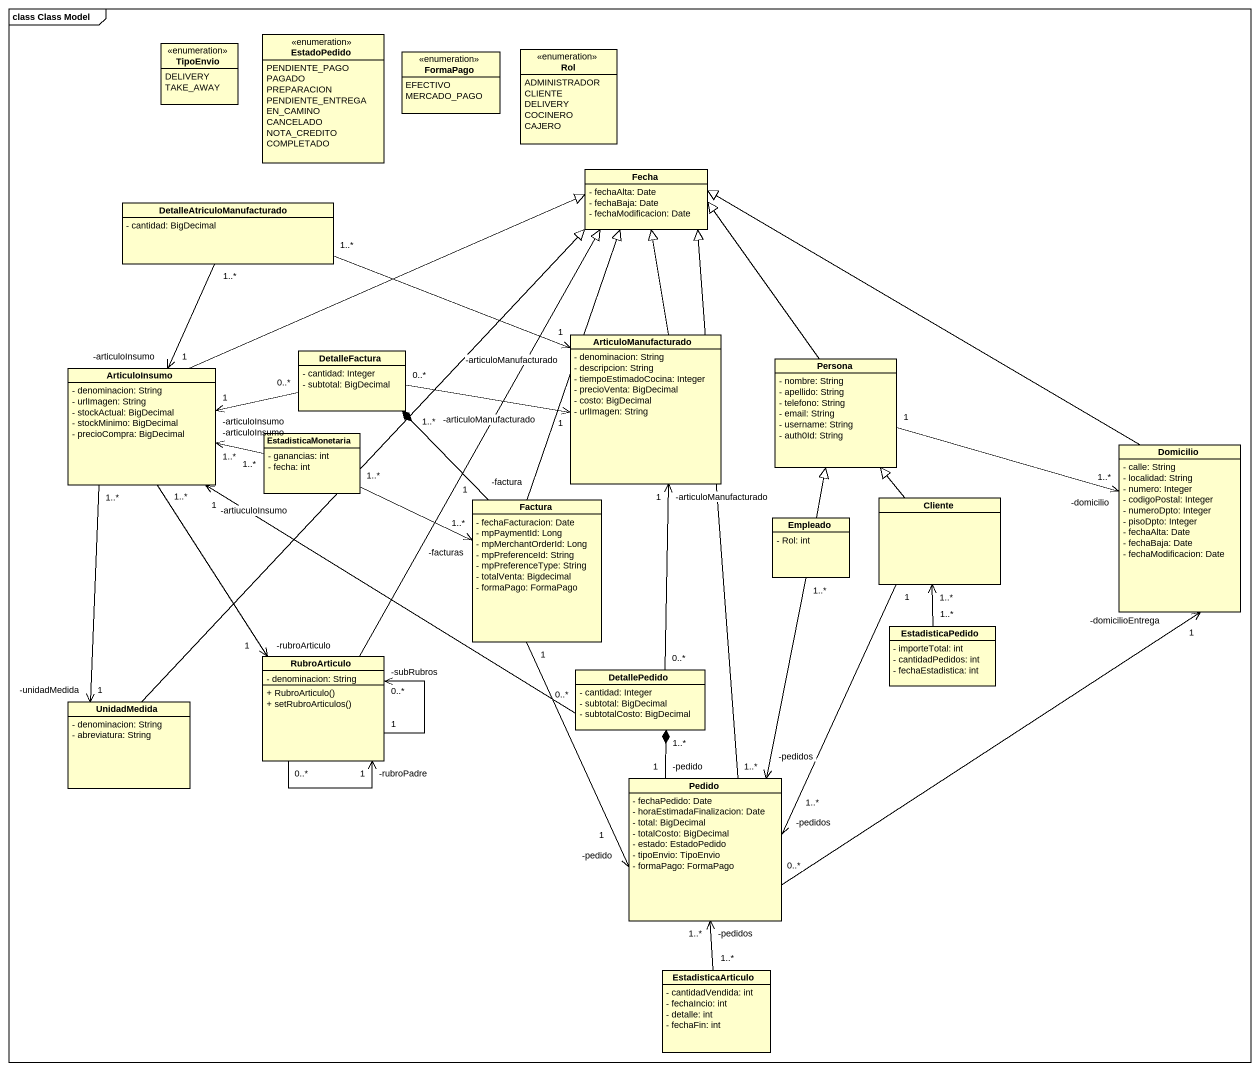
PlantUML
@startuml
mainframe class Class Model
hide circle
hide empty members
skinparam classAttributeIconSize 0
enum EstadoPedido {
  PENDIENTE_PAGO
  PAGADO
  PREPARACION
  PENDIENTE_ENTREGA
  EN_CAMINO
  CANCELADO
  NOTA_CREDITO
  COMPLETADO
}
enum TipoEnvio {
  DELIVERY
  TAKE_AWAY
}
enum FormaPago {
  EFECTIVO
  MERCADO_PAGO
}
enum Rol {
  ADMINISTRADOR
  CLIENTE
  DELIVERY
  COCINERO
  CAJERO
}
class Fecha {
  - fechaAlta: Date
  - fechaBaja: Date
  - fechaModificacion: Date
}
class DetalleAtriculoManufacturado {
  - cantidad: BigDecimal
}
class DetalleFactura {
  - cantidad: Integer
  - subtotal: BigDecimal
}
class ArticuloManufacturado {
  - denominacion: String
  - descripcion: String
  - tiempoEstimadoCocina: Integer
  - precioVenta: BigDecimal
  - costo: BigDecimal
  - urlImagen: String
}
class ArticuloInsumo {
  - denominacion: String
  - urlImagen: String
  - stockActual: BigDecimal
  - stockMinimo: BigDecimal
  - precioCompra: BigDecimal
}
class Persona {
  - nombre: String
  - apellido: String
  - telefono: String
  - email: String
  - username: String
  - auth0Id: String
}
class EstadisticaMonetaria {
  - ganancias: int
  - fecha: int
}
class Domicilio {
  - calle: String
  - localidad: String
  - numero: Integer
  - codigoPostal: Integer
  - numeroDpto: Integer
  - pisoDpto: Integer
  - fechaAlta: Date
  - fechaBaja: Date
  - fechaModificacion: Date
}
class Factura {
  - fechaFacturacion: Date
  - mpPaymentId: Long
  - mpMerchantOrderId: Long
  - mpPreferenceId: String
  - mpPreferenceType: String
  - totalVenta: Bigdecimal
  - formaPago: FormaPago
}
class Cliente
class Empleado {
  - Rol: int
}
class RubroArticulo {
  - denominacion: String
  + RubroArticulo()
  + setRubroArticulos()
}
class EstadisticaPedido {
  - importeTotal: int
  - cantidadPedidos: int
  - fechaEstadistica: int
}
class DetallePedido {
  - cantidad: Integer
  - subtotal: BigDecimal
  - subtotalCosto: BigDecimal
}
class UnidadMedida {
  - denominacion: String
  - abreviatura: String
}
class Pedido {
  - fechaPedido: Date
  - horaEstimadaFinalizacion: Date
  - total: BigDecimal
  - totalCosto: BigDecimal
  - estado: EstadoPedido
  - tipoEnvio: TipoEnvio
  - formaPago: FormaPago
}
class EstadisticaArticulo {
  - cantidadVendida: int
  - fechaIncio: int
  - detalle: int
  - fechaFin: int
}
DetalleAtriculoManufacturado "1..*" -right-> "-articuloManufacturado\n1" ArticuloManufacturado
DetalleAtriculoManufacturado "1..*" --> "-articuloInsumo\n1" ArticuloInsumo
DetalleFactura "0..*" -right-> "-articuloManufacturado\n1" ArticuloManufacturado
DetalleFactura "0..*" -left-> "-articuloInsumo\n1" ArticuloInsumo
ArticuloManufacturado -up-|> Fecha
ArticuloInsumo -right-|> Fecha
ArticuloInsumo "-articuloInsumo\n1..*" <-right- "1..*" EstadisticaMonetaria
ArticuloInsumo "1..*" --> "-rubroArticulo\n1" RubroArticulo
ArticuloInsumo "1..*" --> "-unidadMedida\n1" UnidadMedida
Persona -up-|> Fecha
Persona "1" -right-> "-domicilio\n1..*" Domicilio
EstadisticaMonetaria "1..*" -right-> "-facturas\n1..*" Factura
Domicilio -up-|> Fecha
Factura -up-|> Fecha
Factura "-factura\n1" -up-* "1..*" DetalleFactura
Factura "1" --> "-pedido\n1" Pedido
Cliente -up-|> Persona
Cliente "1" --> "-pedidos\n1..*" Pedido
Empleado -up-|> Persona
Empleado "1..*" --> "-pedidos\n1..*" Pedido
RubroArticulo -up-|> Fecha
RubroArticulo "0..*" --> "-rubroPadre\n1" RubroArticulo
RubroArticulo "1" --> "-subRubros\n0..*" RubroArticulo
EstadisticaPedido "1..*" -up-> "1..*" Cliente
DetallePedido "0..*" -up-> "-articuloManufacturado\n1" ArticuloManufacturado
DetallePedido "0..*" -left-> "-artiuculoInsumo\n1" ArticuloInsumo
UnidadMedida -up-|> Fecha
Pedido -up-|> Fecha
Pedido "0..*" -up-> "-domicilioEntrega\n1" Domicilio
Pedido "-pedido\n1" -up-* "1..*" DetallePedido
EstadisticaArticulo "1..*" -up-> "-pedidos\n1..*" Pedido
@enduml
